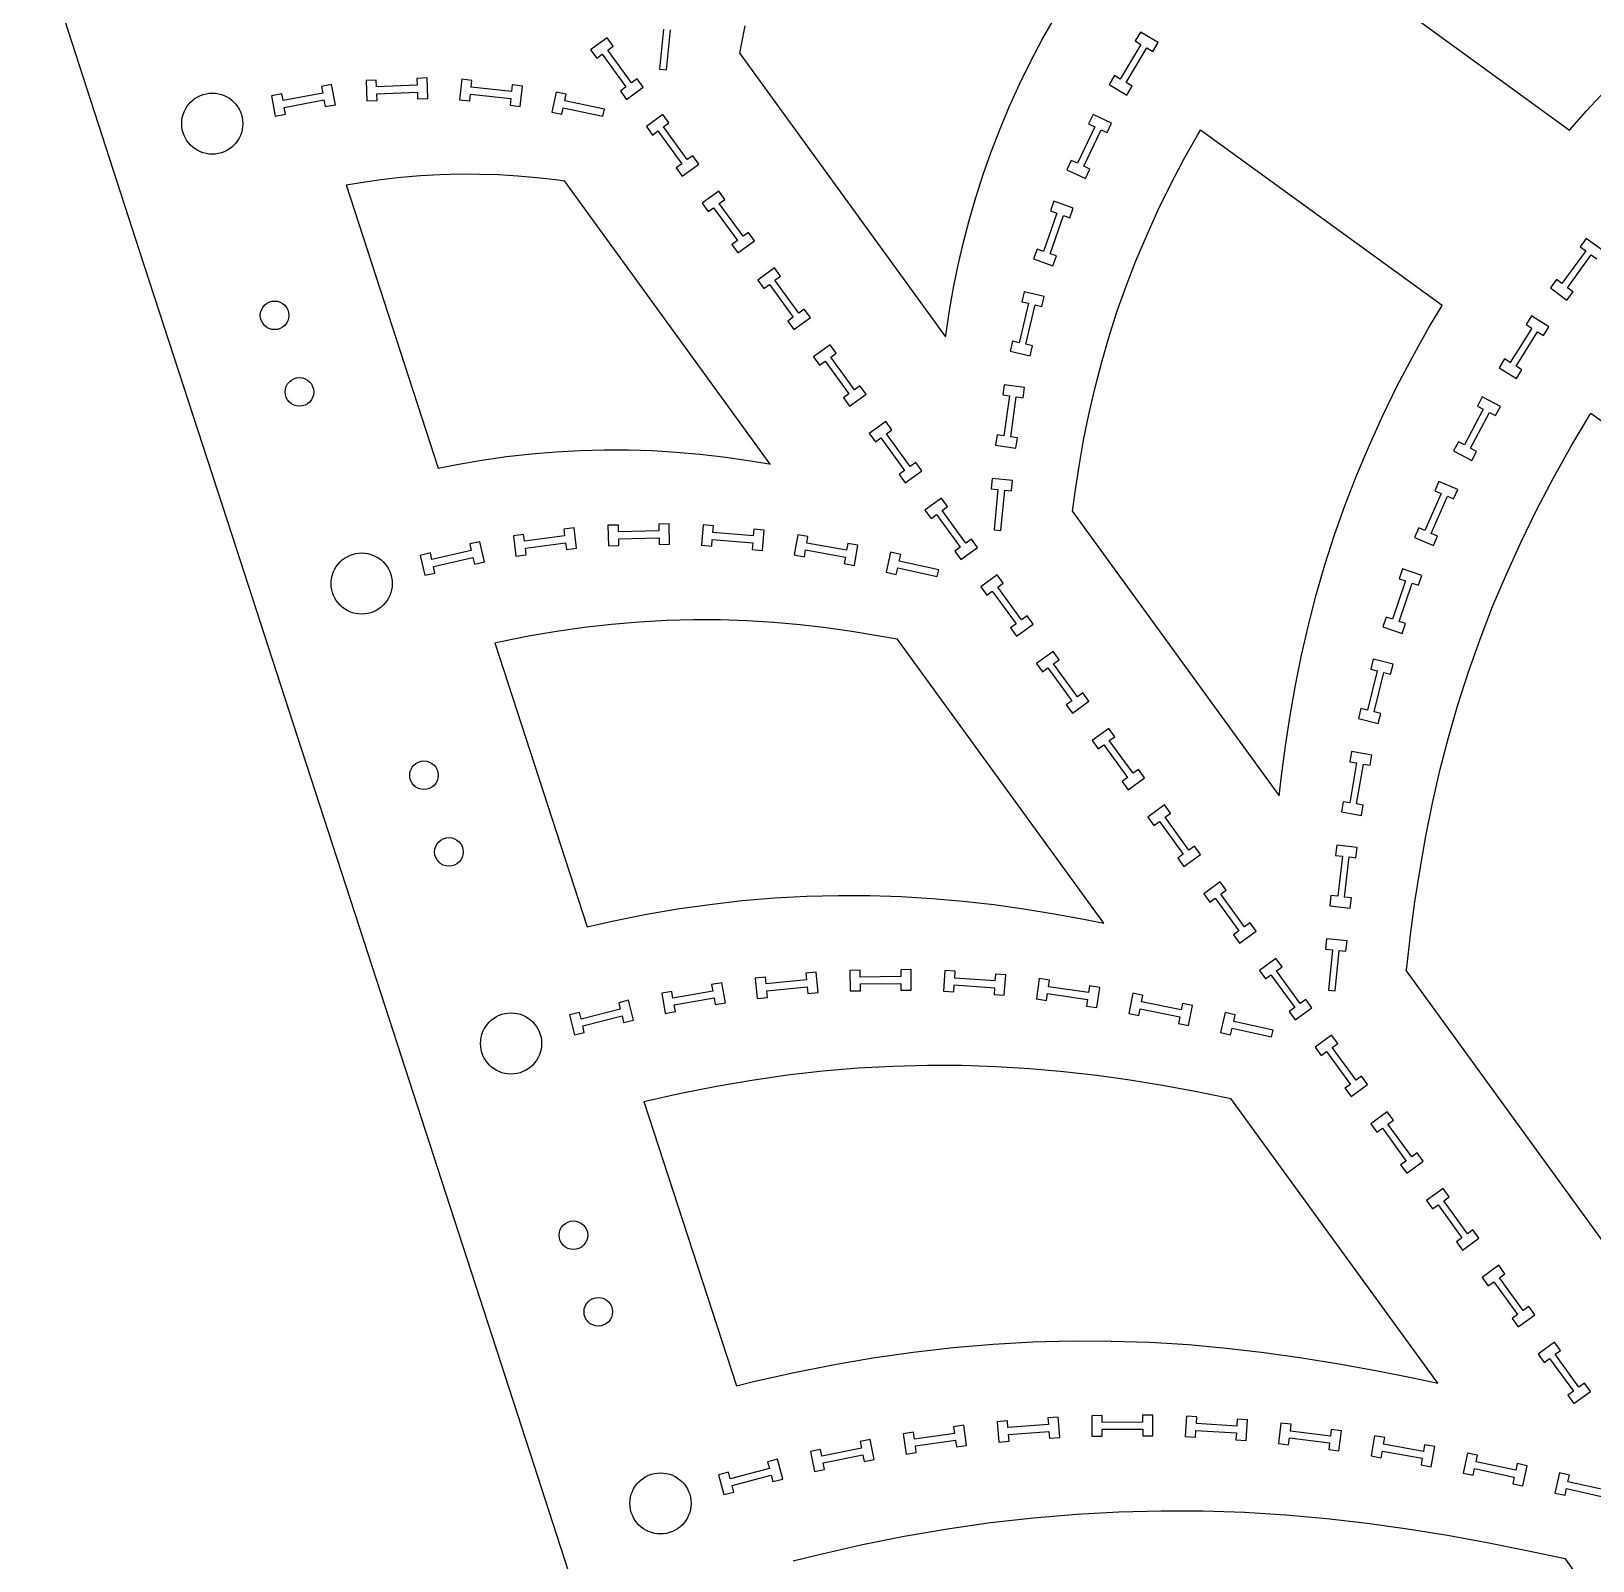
# Model space of a CAD drawing. Header units: inches. Extents: x 4 to 84.1, y 3.9 to 96.4.
# Drawn here: x 42.65 to 57.06, y 71.92 to 86.04 of the extents above; entities that cross this region are included whole.
import ezdxf

# ---------------------------------------------------------------- set-up
doc = ezdxf.new("R2010")
doc.units = ezdxf.units.IN
doc.layers.add('red', color=1, linetype='CONTINUOUS')

msp = doc.modelspace()

# ---------------------------------------------------------------- linework, layer by layer
for p, q in [((48.485, 86.057), (48.447, 85.686)), ((48.51, 85.679), (48.549, 86.05)), ((47.964, 85.975), (47.811, 85.864)), ((48.02, 85.898), (47.964, 85.975)), ((47.97, 85.862), (48.02, 85.898)), ((52.89, 85.915), (52.699, 85.595)), ((52.886, 86.029), (52.837, 85.947)), ((52.837, 85.947), (52.89, 85.915)), ((53.048, 85.932), (52.886, 86.029)), ((52.999, 85.85), (53.048, 85.932)), ((47.811, 85.864), (47.867, 85.787)), ((47.867, 85.787), (47.918, 85.824)), ((47.918, 85.824), (48.137, 85.522)), ((48.189, 85.56), (47.97, 85.862)), ((52.754, 85.562), (52.945, 85.883)), ((52.945, 85.883), (52.999, 85.85)), ((48.447, 85.686), (48.51, 85.679)), ((52.645, 85.627), (52.596, 85.545)), ((52.699, 85.595), (52.645, 85.627)), ((45.339, 85.465), (44.972, 85.396)), ((45.421, 85.544), (45.327, 85.526)), ((45.327, 85.526), (45.339, 85.465)), ((45.456, 85.358), (45.421, 85.544)), ((45.833, 85.585), (45.738, 85.581)), ((45.738, 85.581), (45.746, 85.393)), ((45.836, 85.523), (45.833, 85.585)), ((46.209, 85.538), (45.836, 85.523)), ((45.839, 85.459), (46.212, 85.474)), ((46.302, 85.605), (46.207, 85.601)), ((46.207, 85.601), (46.209, 85.538)), ((46.212, 85.474), (46.214, 85.412)), ((46.309, 85.416), (46.302, 85.605)), ((46.622, 85.593), (46.601, 85.405)), ((46.716, 85.582), (46.622, 85.593)), ((46.71, 85.52), (46.716, 85.582)), ((47.081, 85.479), (46.71, 85.52)), ((47.088, 85.542), (47.081, 85.479)), ((47.182, 85.531), (47.088, 85.542)), ((47.162, 85.343), (47.182, 85.531)), ((47.492, 85.475), (47.453, 85.29)), ((47.586, 85.455), (47.492, 85.475)), ((48.137, 85.522), (48.087, 85.485)), ((48.087, 85.485), (48.143, 85.408)), ((48.143, 85.408), (48.296, 85.519)), ((48.24, 85.596), (48.189, 85.56)), ((48.296, 85.519), (48.24, 85.596)), ((52.596, 85.545), (52.759, 85.448)), ((52.808, 85.53), (52.754, 85.562)), ((52.759, 85.448), (52.808, 85.53)), ((44.96, 85.458), (44.866, 85.44)), ((44.866, 85.44), (44.901, 85.254)), ((44.972, 85.396), (44.96, 85.458)), ((44.983, 85.333), (45.35, 85.402)), ((44.995, 85.272), (44.983, 85.333)), ((45.35, 85.402), (45.362, 85.341)), ((45.362, 85.341), (45.456, 85.358)), ((45.746, 85.393), (45.841, 85.396)), ((45.841, 85.396), (45.839, 85.459)), ((46.214, 85.412), (46.309, 85.416)), ((46.601, 85.405), (46.696, 85.394)), ((46.696, 85.394), (46.703, 85.457)), ((46.703, 85.457), (47.074, 85.416)), ((47.074, 85.416), (47.067, 85.354)), ((47.067, 85.354), (47.162, 85.343)), ((47.546, 85.27), (47.559, 85.331)), ((47.559, 85.331), (47.925, 85.253)), ((47.573, 85.394), (47.586, 85.455)), ((47.938, 85.316), (47.573, 85.394)), ((44.901, 85.254), (44.995, 85.272)), ((47.453, 85.29), (47.546, 85.27)), ((47.925, 85.253), (47.938, 85.316)), ((48.478, 85.268), (48.326, 85.157)), ((48.534, 85.191), (48.478, 85.268)), ((48.484, 85.154), (48.534, 85.191)), ((52.448, 85.268), (52.407, 85.182)), ((52.407, 85.182), (52.464, 85.155)), ((52.619, 85.187), (52.448, 85.268)), ((52.578, 85.101), (52.619, 85.187)), ((48.326, 85.157), (48.382, 85.079)), ((48.382, 85.079), (48.432, 85.116)), ((48.432, 85.116), (48.652, 84.814)), ((48.703, 84.852), (48.484, 85.154)), ((52.464, 85.155), (52.304, 84.818)), ((52.362, 84.79), (52.522, 85.128)), ((52.522, 85.128), (52.578, 85.101)), ((48.754, 84.888), (48.703, 84.852)), ((48.81, 84.811), (48.754, 84.888)), ((48.652, 84.814), (48.601, 84.777)), ((48.601, 84.777), (48.657, 84.7)), ((48.657, 84.7), (48.81, 84.811)), ((52.247, 84.845), (52.207, 84.759)), ((52.207, 84.759), (52.378, 84.678)), ((52.304, 84.818), (52.247, 84.845)), ((52.418, 84.764), (52.362, 84.79)), ((52.378, 84.678), (52.418, 84.764)), ((48.993, 84.56), (48.84, 84.449)), ((49.049, 84.483), (48.993, 84.56)), ((48.998, 84.446), (49.049, 84.483)), ((52.087, 84.468), (52.055, 84.378)), ((52.265, 84.405), (52.087, 84.468)), ((48.84, 84.449), (48.896, 84.372)), ((48.896, 84.372), (48.946, 84.408)), ((48.946, 84.408), (49.166, 84.106)), ((49.218, 84.144), (48.998, 84.446)), ((52.114, 84.357), (51.99, 84.005)), ((52.051, 83.983), (52.174, 84.336)), ((52.055, 84.378), (52.114, 84.357)), ((52.174, 84.336), (52.233, 84.315)), ((52.233, 84.315), (52.265, 84.405)), ((49.268, 84.18), (49.218, 84.144)), ((49.324, 84.103), (49.268, 84.18)), ((49.166, 84.106), (49.115, 84.069)), ((49.115, 84.069), (49.171, 83.992)), ((49.171, 83.992), (49.324, 84.103)), ((51.931, 84.025), (51.9, 83.935)), ((51.99, 84.005), (51.931, 84.025)), ((57, 84.124), (56.944, 84.047)), ((56.944, 84.047), (56.995, 84.01)), ((57.153, 84.013), (57, 84.124)), ((51.9, 83.935), (52.078, 83.873)), ((52.11, 83.963), (52.051, 83.983)), ((52.078, 83.873), (52.11, 83.963)), ((56.995, 84.01), (56.775, 83.708)), ((56.827, 83.67), (57.046, 83.972)), ((57.046, 83.972), (57.097, 83.936)), ((49.507, 83.852), (49.354, 83.741)), ((49.354, 83.741), (49.41, 83.664)), ((49.563, 83.775), (49.507, 83.852)), ((49.512, 83.738), (49.563, 83.775)), ((49.732, 83.436), (49.512, 83.738)), ((56.725, 83.745), (56.669, 83.668)), ((56.775, 83.708), (56.725, 83.745)), ((49.41, 83.664), (49.461, 83.7)), ((49.461, 83.7), (49.68, 83.398)), ((51.812, 83.633), (51.79, 83.54)), ((51.996, 83.59), (51.812, 83.633)), ((51.974, 83.497), (51.996, 83.59)), ((56.669, 83.668), (56.822, 83.556)), ((56.822, 83.556), (56.878, 83.633)), ((56.878, 83.633), (56.827, 83.67)), ((49.783, 83.473), (49.732, 83.436)), ((49.839, 83.396), (49.783, 83.473)), ((51.851, 83.526), (51.766, 83.162)), ((51.79, 83.54), (51.851, 83.526)), ((51.828, 83.148), (51.914, 83.511)), ((51.914, 83.511), (51.974, 83.497)), ((49.68, 83.398), (49.63, 83.361)), ((49.63, 83.361), (49.686, 83.284)), ((49.686, 83.284), (49.839, 83.396)), ((56.495, 83.41), (56.444, 83.329)), ((56.444, 83.329), (56.497, 83.296)), ((56.655, 83.31), (56.495, 83.41)), ((56.604, 83.229), (56.655, 83.31)), ((51.705, 83.176), (51.683, 83.084)), ((51.766, 83.162), (51.705, 83.176)), ((56.497, 83.296), (56.299, 82.979)), ((56.353, 82.945), (56.551, 83.262)), ((56.551, 83.262), (56.604, 83.229)), ((50.021, 83.144), (49.868, 83.033)), ((49.868, 83.033), (49.924, 82.956)), ((50.077, 83.067), (50.021, 83.144)), ((50.027, 83.03), (50.077, 83.067)), ((50.246, 82.728), (50.027, 83.03)), ((51.683, 83.084), (51.867, 83.041)), ((51.889, 83.133), (51.828, 83.148)), ((51.867, 83.041), (51.889, 83.133)), ((56.246, 83.013), (56.195, 82.932)), ((56.299, 82.979), (56.246, 83.013)), ((49.924, 82.956), (49.975, 82.993)), ((49.975, 82.993), (50.195, 82.69)), ((56.195, 82.932), (56.356, 82.832)), ((56.406, 82.912), (56.353, 82.945)), ((56.356, 82.832), (56.406, 82.912)), ((50.297, 82.765), (50.246, 82.728)), ((50.353, 82.688), (50.297, 82.765)), ((51.628, 82.775), (51.615, 82.681)), ((51.815, 82.749), (51.628, 82.775)), ((51.802, 82.655), (51.815, 82.749)), ((50.195, 82.69), (50.144, 82.654)), ((50.144, 82.654), (50.2, 82.577)), ((50.2, 82.577), (50.353, 82.688)), ((51.615, 82.681), (51.677, 82.672)), ((51.677, 82.672), (51.624, 82.302)), ((51.688, 82.293), (51.74, 82.663)), ((51.74, 82.663), (51.802, 82.655)), ((56.04, 82.663), (55.995, 82.578)), ((56.207, 82.574), (56.04, 82.663)), ((50.536, 82.436), (50.383, 82.325)), ((50.592, 82.359), (50.536, 82.436)), ((56.05, 82.549), (55.876, 82.219)), ((55.932, 82.189), (56.107, 82.519)), ((55.995, 82.578), (56.05, 82.549)), ((56.107, 82.519), (56.162, 82.49)), ((56.162, 82.49), (56.207, 82.574)), ((50.383, 82.325), (50.439, 82.248)), ((50.541, 82.322), (50.592, 82.359)), ((50.761, 82.02), (50.541, 82.322)), ((51.562, 82.311), (51.549, 82.217)), ((51.624, 82.302), (51.562, 82.311)), ((51.75, 82.285), (51.688, 82.293)), ((50.439, 82.248), (50.489, 82.285)), ((50.489, 82.285), (50.709, 81.982)), ((51.549, 82.217), (51.736, 82.19)), ((51.736, 82.19), (51.75, 82.285)), ((55.82, 82.248), (55.776, 82.164)), ((55.776, 82.164), (55.943, 82.076)), ((55.876, 82.219), (55.82, 82.248)), ((55.987, 82.16), (55.932, 82.189)), ((55.943, 82.076), (55.987, 82.16)), ((50.811, 82.057), (50.761, 82.02)), ((50.867, 81.98), (50.811, 82.057)), ((50.709, 81.982), (50.658, 81.946)), ((50.658, 81.946), (50.714, 81.869)), ((50.714, 81.869), (50.867, 81.98)), ((51.517, 81.91), (51.508, 81.815)), ((51.705, 81.892), (51.517, 81.91)), ((51.696, 81.797), (51.705, 81.892)), ((55.64, 81.883), (55.602, 81.796)), ((55.814, 81.808), (55.64, 81.883)), ((51.05, 81.728), (50.897, 81.617)), ((51.106, 81.651), (51.05, 81.728)), ((51.508, 81.815), (51.57, 81.809)), ((51.57, 81.809), (51.534, 81.437)), ((51.598, 81.431), (51.634, 81.803)), ((51.634, 81.803), (51.696, 81.797)), ((55.66, 81.771), (55.511, 81.429)), ((55.57, 81.403), (55.718, 81.746)), ((55.602, 81.796), (55.66, 81.771)), ((55.718, 81.746), (55.776, 81.721)), ((55.776, 81.721), (55.814, 81.808)), ((50.897, 81.617), (50.953, 81.54)), ((50.953, 81.54), (51.004, 81.577)), ((51.004, 81.577), (51.223, 81.275)), ((51.055, 81.614), (51.106, 81.651)), ((51.275, 81.312), (51.055, 81.614)), ((47.658, 81.453), (47.563, 81.441)), ((47.563, 81.441), (47.571, 81.379)), ((47.682, 81.266), (47.658, 81.453)), ((48.067, 81.48), (47.971, 81.478)), ((47.971, 81.478), (47.976, 81.289)), ((48.068, 81.417), (48.067, 81.48)), ((48.535, 81.491), (48.44, 81.489)), ((48.44, 81.489), (48.442, 81.426)), ((48.54, 81.302), (48.535, 81.491)), ((48.85, 81.481), (48.834, 81.293)), ((48.945, 81.473), (48.85, 81.481)), ((48.94, 81.411), (48.945, 81.473)), ((49.317, 81.441), (49.312, 81.379)), ((49.412, 81.433), (49.317, 81.441)), ((49.396, 81.245), (49.412, 81.433)), ((51.534, 81.437), (51.598, 81.431)), ((55.454, 81.453), (55.416, 81.366)), ((55.511, 81.429), (55.454, 81.453)), ((46.789, 81.326), (46.696, 81.305)), ((46.696, 81.305), (46.71, 81.244)), ((46.831, 81.141), (46.789, 81.326)), ((47.193, 81.394), (47.098, 81.381)), ((47.098, 81.381), (47.122, 81.194)), ((47.201, 81.332), (47.193, 81.394)), ((47.571, 81.379), (47.201, 81.332)), ((47.209, 81.268), (47.579, 81.316)), ((47.579, 81.316), (47.587, 81.254)), ((47.976, 81.289), (48.071, 81.291)), ((48.442, 81.426), (48.068, 81.417)), ((48.07, 81.353), (48.443, 81.362)), ((48.071, 81.291), (48.07, 81.353)), ((48.443, 81.362), (48.444, 81.3)), ((48.444, 81.3), (48.54, 81.302)), ((48.834, 81.293), (48.929, 81.285)), ((48.929, 81.285), (48.934, 81.347)), ((48.934, 81.347), (49.307, 81.315)), ((49.312, 81.379), (48.94, 81.411)), ((49.307, 81.315), (49.301, 81.253)), ((49.723, 81.391), (49.69, 81.205)), ((49.816, 81.374), (49.723, 81.391)), ((49.806, 81.313), (49.816, 81.374)), ((50.173, 81.248), (49.806, 81.313)), ((50.184, 81.31), (50.173, 81.248)), ((50.278, 81.293), (50.184, 81.31)), ((50.245, 81.107), (50.278, 81.293)), ((51.326, 81.349), (51.275, 81.312)), ((51.382, 81.272), (51.326, 81.349)), ((55.416, 81.366), (55.589, 81.291)), ((55.627, 81.378), (55.57, 81.403)), ((55.589, 81.291), (55.627, 81.378)), ((46.332, 81.222), (46.239, 81.2)), ((46.239, 81.2), (46.281, 81.016)), ((46.346, 81.161), (46.332, 81.222)), ((46.71, 81.244), (46.346, 81.161)), ((46.36, 81.098), (46.724, 81.181)), ((46.724, 81.181), (46.738, 81.12)), ((46.738, 81.12), (46.831, 81.141)), ((47.122, 81.194), (47.217, 81.206)), ((47.217, 81.206), (47.209, 81.268)), ((47.587, 81.254), (47.682, 81.266)), ((49.301, 81.253), (49.396, 81.245)), ((49.69, 81.205), (49.784, 81.188)), ((49.784, 81.188), (49.794, 81.25)), ((49.794, 81.25), (50.162, 81.185)), ((50.162, 81.185), (50.152, 81.124)), ((50.58, 81.229), (50.539, 81.044)), ((50.673, 81.209), (50.58, 81.229)), ((50.66, 81.147), (50.673, 81.209)), ((51.024, 81.067), (50.66, 81.147)), ((51.223, 81.275), (51.173, 81.238)), ((51.173, 81.238), (51.229, 81.161)), ((51.229, 81.161), (51.382, 81.272)), ((46.281, 81.016), (46.374, 81.037)), ((46.374, 81.037), (46.36, 81.098)), ((50.152, 81.124), (50.245, 81.107)), ((50.539, 81.044), (50.632, 81.024)), ((50.632, 81.024), (50.646, 81.085)), ((50.646, 81.085), (51.01, 81.004)), ((51.01, 81.004), (51.024, 81.067)), ((51.564, 81.02), (51.411, 80.909)), ((51.62, 80.943), (51.564, 81.02)), ((55.303, 81.075), (55.272, 80.985)), ((55.482, 81.014), (55.303, 81.075)), ((55.451, 80.924), (55.482, 81.014)), ((51.411, 80.909), (51.467, 80.832)), ((51.467, 80.832), (51.518, 80.869)), ((51.518, 80.869), (51.737, 80.567)), ((51.57, 80.906), (51.62, 80.943)), ((51.789, 80.604), (51.57, 80.906)), ((55.332, 80.965), (55.211, 80.611)), ((55.272, 80.985), (55.332, 80.965)), ((55.272, 80.591), (55.392, 80.944)), ((55.392, 80.944), (55.451, 80.924)), ((51.737, 80.567), (51.687, 80.53)), ((51.743, 80.453), (51.896, 80.564)), ((51.84, 80.641), (51.789, 80.604)), ((51.896, 80.564), (51.84, 80.641)), ((55.152, 80.631), (55.122, 80.541)), ((55.211, 80.611), (55.152, 80.631)), ((55.331, 80.57), (55.272, 80.591)), ((55.301, 80.48), (55.331, 80.57)), ((51.687, 80.53), (51.743, 80.453)), ((55.122, 80.541), (55.301, 80.48)), ((52.079, 80.312), (51.926, 80.201)), ((52.135, 80.235), (52.079, 80.312)), ((51.926, 80.201), (51.982, 80.124)), ((51.982, 80.124), (52.032, 80.161)), ((52.032, 80.161), (52.252, 79.859)), ((52.084, 80.199), (52.135, 80.235)), ((52.304, 79.896), (52.084, 80.199)), ((55.071, 80.134), (54.981, 79.772)), ((55.034, 80.241), (55.011, 80.149)), ((55.011, 80.149), (55.071, 80.134)), ((55.217, 80.196), (55.034, 80.241)), ((55.194, 80.103), (55.217, 80.196)), ((55.043, 79.756), (55.133, 80.118)), ((55.133, 80.118), (55.194, 80.103)), ((52.252, 79.859), (52.201, 79.822)), ((52.257, 79.745), (52.41, 79.856)), ((52.354, 79.933), (52.304, 79.896)), ((52.41, 79.856), (52.354, 79.933)), ((52.201, 79.822), (52.257, 79.745)), ((54.92, 79.787), (54.897, 79.694)), ((54.981, 79.772), (54.92, 79.787)), ((55.104, 79.741), (55.043, 79.756)), ((55.081, 79.648), (55.104, 79.741)), ((52.593, 79.604), (52.44, 79.493)), ((52.649, 79.527), (52.593, 79.604)), ((54.897, 79.694), (55.081, 79.648)), ((52.44, 79.493), (52.496, 79.416)), ((52.496, 79.416), (52.547, 79.453)), ((52.547, 79.453), (52.766, 79.151)), ((52.598, 79.491), (52.649, 79.527)), ((52.818, 79.189), (52.598, 79.491)), ((54.88, 79.285), (54.817, 78.917)), ((54.834, 79.389), (54.818, 79.295)), ((54.818, 79.295), (54.88, 79.285)), ((55.021, 79.357), (54.834, 79.389)), ((54.88, 78.906), (54.943, 79.274)), ((54.943, 79.274), (55.005, 79.264)), ((55.005, 79.264), (55.021, 79.357)), ((52.766, 79.151), (52.716, 79.114)), ((52.772, 79.037), (52.924, 79.148)), ((52.868, 79.225), (52.818, 79.189)), ((52.924, 79.148), (52.868, 79.225)), ((52.716, 79.114), (52.772, 79.037)), ((53.107, 78.897), (52.954, 78.785)), ((53.163, 78.82), (53.107, 78.897)), ((54.756, 78.927), (54.74, 78.833)), ((54.74, 78.833), (54.926, 78.801)), ((54.817, 78.917), (54.756, 78.927)), ((54.942, 78.895), (54.88, 78.906)), ((54.926, 78.801), (54.942, 78.895)), ((52.954, 78.785), (53.01, 78.708)), ((53.01, 78.708), (53.061, 78.745)), ((53.061, 78.745), (53.28, 78.443)), ((53.113, 78.783), (53.163, 78.82)), ((53.332, 78.481), (53.113, 78.783)), ((53.28, 78.443), (53.23, 78.406)), ((53.23, 78.406), (53.286, 78.329)), ((53.286, 78.329), (53.439, 78.44)), ((53.383, 78.517), (53.332, 78.481)), ((53.439, 78.44), (53.383, 78.517)), ((54.698, 78.527), (54.687, 78.432)), ((54.687, 78.432), (54.749, 78.425)), ((54.885, 78.505), (54.698, 78.527)), ((54.749, 78.425), (54.706, 78.054)), ((54.769, 78.047), (54.812, 78.418)), ((54.812, 78.418), (54.874, 78.41)), ((54.874, 78.41), (54.885, 78.505)), ((53.622, 78.189), (53.469, 78.078)), ((53.678, 78.112), (53.622, 78.189)), ((53.469, 78.078), (53.525, 78.001)), ((53.525, 78.001), (53.575, 78.037)), ((53.575, 78.037), (53.795, 77.735)), ((53.627, 78.075), (53.678, 78.112)), ((53.847, 77.773), (53.627, 78.075)), ((54.644, 78.061), (54.633, 77.967)), ((54.706, 78.054), (54.644, 78.061)), ((54.832, 78.039), (54.769, 78.047)), ((54.821, 77.945), (54.832, 78.039)), ((54.633, 77.967), (54.821, 77.945)), ((53.795, 77.735), (53.744, 77.698)), ((53.744, 77.698), (53.8, 77.621)), ((53.8, 77.621), (53.953, 77.732)), ((53.897, 77.809), (53.847, 77.773)), ((53.953, 77.732), (53.897, 77.809)), ((54.603, 77.662), (54.594, 77.567)), ((54.594, 77.567), (54.657, 77.561)), ((54.792, 77.644), (54.603, 77.662)), ((54.657, 77.561), (54.621, 77.189)), ((54.684, 77.183), (54.72, 77.555)), ((54.72, 77.555), (54.782, 77.549)), ((54.782, 77.549), (54.792, 77.644)), ((54.136, 77.481), (53.983, 77.37)), ((54.192, 77.404), (54.136, 77.481)), ((54.141, 77.367), (54.192, 77.404)), ((49.022, 77.257), (48.928, 77.241)), ((49.055, 77.071), (49.022, 77.257)), ((49.426, 77.308), (49.331, 77.299)), ((49.331, 77.299), (49.349, 77.111)), ((49.432, 77.246), (49.426, 77.308)), ((49.803, 77.282), (49.432, 77.246)), ((49.892, 77.353), (49.797, 77.344)), ((49.797, 77.344), (49.803, 77.282)), ((49.91, 77.165), (49.892, 77.353)), ((50.299, 77.372), (50.204, 77.37)), ((50.204, 77.37), (50.206, 77.181)), ((50.3, 77.309), (50.299, 77.372)), ((50.673, 77.314), (50.3, 77.309)), ((50.301, 77.245), (50.674, 77.25)), ((50.768, 77.378), (50.673, 77.377)), ((50.673, 77.377), (50.673, 77.314)), ((50.674, 77.25), (50.675, 77.188)), ((50.77, 77.189), (50.768, 77.378)), ((51.08, 77.369), (51.067, 77.18)), ((51.175, 77.362), (51.08, 77.369)), ((51.171, 77.3), (51.175, 77.362)), ((51.543, 77.274), (51.171, 77.3)), ((51.548, 77.336), (51.543, 77.274)), ((51.643, 77.329), (51.548, 77.336)), ((51.629, 77.141), (51.643, 77.329)), ((51.952, 77.295), (51.925, 77.108)), ((52.046, 77.281), (51.952, 77.295)), ((52.037, 77.219), (52.046, 77.281)), ((53.983, 77.37), (54.039, 77.293)), ((54.039, 77.293), (54.09, 77.329)), ((54.09, 77.329), (54.309, 77.027)), ((54.361, 77.065), (54.141, 77.367)), ((48.56, 77.177), (48.467, 77.16)), ((48.467, 77.16), (48.499, 76.974)), ((48.571, 77.115), (48.56, 77.177)), ((48.939, 77.179), (48.571, 77.115)), ((48.582, 77.052), (48.95, 77.116)), ((48.928, 77.241), (48.939, 77.179)), ((48.95, 77.116), (48.961, 77.055)), ((49.349, 77.111), (49.444, 77.12)), ((49.438, 77.182), (49.81, 77.218)), ((49.444, 77.12), (49.438, 77.182)), ((49.81, 77.218), (49.816, 77.156)), ((49.816, 77.156), (49.91, 77.165)), ((50.206, 77.181), (50.302, 77.183)), ((50.302, 77.183), (50.301, 77.245)), ((50.675, 77.188), (50.77, 77.189)), ((51.067, 77.18), (51.162, 77.174)), ((51.162, 77.174), (51.166, 77.236)), ((51.166, 77.236), (51.539, 77.21)), ((51.539, 77.21), (51.534, 77.148)), ((51.534, 77.148), (51.629, 77.141)), ((51.925, 77.108), (52.019, 77.094)), ((52.019, 77.094), (52.028, 77.156)), ((52.028, 77.156), (52.398, 77.102)), ((52.407, 77.165), (52.037, 77.219)), ((52.416, 77.227), (52.407, 77.165)), ((52.51, 77.214), (52.416, 77.227)), ((52.483, 77.027), (52.51, 77.214)), ((52.815, 77.159), (52.777, 76.973)), ((52.908, 77.14), (52.815, 77.159)), ((52.896, 77.079), (52.908, 77.14)), ((54.621, 77.189), (54.684, 77.183)), ((47.708, 76.982), (47.615, 76.959)), ((47.723, 76.921), (47.708, 76.982)), ((48.085, 77.012), (47.723, 76.921)), ((48.162, 77.095), (48.07, 77.072)), ((48.07, 77.072), (48.085, 77.012)), ((48.208, 76.912), (48.162, 77.095)), ((48.499, 76.974), (48.593, 76.99)), ((48.593, 76.99), (48.582, 77.052)), ((48.961, 77.055), (49.055, 77.071)), ((52.398, 77.102), (52.389, 77.04)), ((52.389, 77.04), (52.483, 77.027)), ((52.777, 76.973), (52.871, 76.955)), ((52.871, 76.955), (52.883, 77.016)), ((52.883, 77.016), (53.249, 76.942)), ((53.262, 77.005), (52.896, 77.079)), ((53.274, 77.066), (53.262, 77.005)), ((53.367, 77.047), (53.274, 77.066)), ((53.33, 76.862), (53.367, 77.047)), ((53.666, 76.981), (53.625, 76.796)), ((53.759, 76.96), (53.666, 76.981)), ((53.746, 76.899), (53.759, 76.96)), ((54.309, 77.027), (54.258, 76.99)), ((54.258, 76.99), (54.314, 76.913)), ((54.314, 76.913), (54.467, 77.025)), ((54.411, 77.102), (54.361, 77.065)), ((54.467, 77.025), (54.411, 77.102)), ((47.615, 76.959), (47.661, 76.775)), ((47.738, 76.859), (48.101, 76.95)), ((47.753, 76.798), (47.738, 76.859)), ((48.101, 76.95), (48.116, 76.889)), ((48.116, 76.889), (48.208, 76.912)), ((53.249, 76.942), (53.237, 76.881)), ((53.237, 76.881), (53.33, 76.862)), ((53.718, 76.776), (53.732, 76.837)), ((53.732, 76.837), (54.096, 76.756)), ((54.11, 76.819), (53.746, 76.899)), ((54.096, 76.756), (54.11, 76.819)), ((47.661, 76.775), (47.753, 76.798)), ((53.625, 76.796), (53.718, 76.776)), ((54.65, 76.773), (54.497, 76.662)), ((54.706, 76.696), (54.65, 76.773)), ((54.656, 76.659), (54.706, 76.696)), ((54.497, 76.662), (54.553, 76.585)), ((54.553, 76.585), (54.604, 76.622)), ((54.604, 76.622), (54.823, 76.319)), ((54.875, 76.357), (54.656, 76.659)), ((54.926, 76.394), (54.875, 76.357)), ((54.982, 76.317), (54.926, 76.394)), ((54.823, 76.319), (54.773, 76.283)), ((54.773, 76.283), (54.829, 76.206)), ((54.829, 76.206), (54.982, 76.317)), ((55.164, 76.065), (55.012, 75.954)), ((55.012, 75.954), (55.068, 75.877)), ((55.22, 75.988), (55.164, 76.065)), ((55.17, 75.951), (55.22, 75.988)), ((55.389, 75.649), (55.17, 75.951)), ((55.068, 75.877), (55.118, 75.914)), ((55.118, 75.914), (55.338, 75.611)), ((55.44, 75.686), (55.389, 75.649)), ((55.496, 75.609), (55.44, 75.686)), ((55.338, 75.611), (55.287, 75.575)), ((55.287, 75.575), (55.343, 75.498)), ((55.343, 75.498), (55.496, 75.609)), ((55.679, 75.357), (55.526, 75.246)), ((55.526, 75.246), (55.582, 75.169)), ((55.735, 75.28), (55.679, 75.357)), ((55.684, 75.243), (55.735, 75.28)), ((55.904, 74.941), (55.684, 75.243)), ((55.582, 75.169), (55.632, 75.206)), ((55.632, 75.206), (55.852, 74.904)), ((55.954, 74.978), (55.904, 74.941)), ((56.01, 74.901), (55.954, 74.978)), ((55.852, 74.904), (55.801, 74.867)), ((55.801, 74.867), (55.857, 74.79)), ((55.857, 74.79), (56.01, 74.901)), ((56.193, 74.649), (56.04, 74.538)), ((56.04, 74.538), (56.096, 74.461)), ((56.249, 74.572), (56.193, 74.649)), ((56.199, 74.535), (56.249, 74.572)), ((56.418, 74.233), (56.199, 74.535)), ((56.096, 74.461), (56.147, 74.498)), ((56.147, 74.498), (56.366, 74.196)), ((56.469, 74.27), (56.418, 74.233)), ((56.525, 74.193), (56.469, 74.27)), ((56.366, 74.196), (56.316, 74.159)), ((56.316, 74.159), (56.372, 74.082)), ((56.372, 74.082), (56.525, 74.193)), ((56.707, 73.941), (56.555, 73.83)), ((56.763, 73.864), (56.707, 73.941)), ((56.555, 73.83), (56.611, 73.753)), ((56.611, 73.753), (56.661, 73.79)), ((56.661, 73.79), (56.881, 73.488)), ((56.713, 73.828), (56.763, 73.864)), ((56.932, 73.525), (56.713, 73.828)), ((56.983, 73.562), (56.932, 73.525)), ((57.039, 73.485), (56.983, 73.562)), ((56.881, 73.488), (56.83, 73.451)), ((56.83, 73.451), (56.886, 73.374)), ((56.886, 73.374), (57.039, 73.485)), ((51.659, 73.214), (51.564, 73.206)), ((51.663, 73.151), (51.659, 73.214)), ((52.126, 73.249), (52.031, 73.241)), ((52.031, 73.241), (52.036, 73.179)), ((52.14, 73.06), (52.126, 73.249)), ((52.531, 73.262), (52.436, 73.261)), ((52.436, 73.261), (52.437, 73.072)), ((52.532, 73.2), (52.531, 73.262)), ((53, 73.265), (52.905, 73.265)), ((52.905, 73.265), (52.905, 73.202)), ((53.001, 73.076), (53, 73.265)), ((53.31, 73.257), (53.299, 73.068)), ((53.405, 73.251), (53.31, 73.257)), ((53.402, 73.189), (53.405, 73.251)), ((53.778, 73.228), (53.774, 73.166)), ((53.873, 73.223), (53.778, 73.228)), ((53.862, 73.034), (53.873, 73.223)), ((50.791, 73.108), (50.697, 73.095)), ((50.697, 73.095), (50.723, 72.908)), ((50.8, 73.046), (50.791, 73.108)), ((51.17, 73.098), (50.8, 73.046)), ((51.255, 73.173), (51.161, 73.16)), ((51.161, 73.16), (51.17, 73.098)), ((51.281, 72.986), (51.255, 73.173)), ((51.564, 73.206), (51.578, 73.018)), ((52.036, 73.179), (51.663, 73.151)), ((51.668, 73.087), (52.04, 73.115)), ((51.673, 73.025), (51.668, 73.087)), ((52.04, 73.115), (52.045, 73.053)), ((52.437, 73.072), (52.533, 73.073)), ((52.905, 73.202), (52.532, 73.2)), ((52.532, 73.136), (52.906, 73.138)), ((52.533, 73.073), (52.532, 73.136)), ((52.906, 73.138), (52.906, 73.076)), ((52.906, 73.076), (53.001, 73.076)), ((53.299, 73.068), (53.394, 73.062)), ((53.394, 73.062), (53.398, 73.125)), ((53.398, 73.125), (53.771, 73.102)), ((53.774, 73.166), (53.402, 73.189)), ((53.771, 73.102), (53.767, 73.04)), ((54.182, 73.193), (54.159, 73.006)), ((54.276, 73.182), (54.182, 73.193)), ((54.269, 73.12), (54.276, 73.182)), ((54.639, 73.073), (54.269, 73.12)), ((54.647, 73.135), (54.639, 73.073)), ((54.742, 73.123), (54.647, 73.135)), ((54.718, 72.936), (54.742, 73.123)), ((55.047, 73.076), (55.014, 72.89)), ((55.141, 73.059), (55.047, 73.076)), ((49.932, 72.949), (49.839, 72.93)), ((49.839, 72.93), (49.876, 72.745)), ((49.944, 72.888), (49.932, 72.949)), ((50.311, 72.962), (49.944, 72.888)), ((50.391, 73.042), (50.298, 73.023)), ((50.298, 73.023), (50.311, 72.962)), ((50.429, 72.857), (50.391, 73.042)), ((50.809, 72.983), (51.178, 73.035)), ((50.817, 72.921), (50.809, 72.983)), ((51.178, 73.035), (51.187, 72.973)), ((51.187, 72.973), (51.281, 72.986)), ((51.578, 73.018), (51.673, 73.025)), ((52.045, 73.053), (52.14, 73.06)), ((53.767, 73.04), (53.862, 73.034)), ((54.159, 73.006), (54.253, 72.994)), ((54.253, 72.994), (54.261, 73.056)), ((54.261, 73.056), (54.631, 73.01)), ((54.631, 73.01), (54.624, 72.948)), ((54.624, 72.948), (54.718, 72.936)), ((55.107, 72.873), (55.118, 72.935)), ((55.118, 72.935), (55.486, 72.869)), ((55.13, 72.998), (55.141, 73.059)), ((55.497, 72.932), (55.13, 72.998)), ((55.508, 72.994), (55.497, 72.932)), ((55.602, 72.977), (55.508, 72.994)), ((55.569, 72.791), (55.602, 72.977)), ((49.537, 72.86), (49.445, 72.836)), ((49.445, 72.836), (49.461, 72.775)), ((49.586, 72.677), (49.537, 72.86)), ((49.957, 72.825), (50.323, 72.899)), ((49.97, 72.764), (49.957, 72.825)), ((50.323, 72.899), (50.336, 72.838)), ((50.336, 72.838), (50.429, 72.857)), ((50.723, 72.908), (50.817, 72.921)), ((55.014, 72.89), (55.107, 72.873)), ((55.486, 72.869), (55.475, 72.808)), ((55.475, 72.808), (55.569, 72.791)), ((55.903, 72.917), (55.864, 72.732)), ((55.996, 72.897), (55.903, 72.917)), ((55.983, 72.836), (55.996, 72.897)), ((56.349, 72.758), (55.983, 72.836)), ((56.362, 72.819), (56.349, 72.758)), ((56.455, 72.799), (56.362, 72.819)), ((56.415, 72.614), (56.455, 72.799)), ((49.084, 72.74), (48.992, 72.716)), ((48.992, 72.716), (49.04, 72.533)), ((49.1, 72.68), (49.084, 72.74)), ((49.461, 72.775), (49.1, 72.68)), ((49.116, 72.618), (49.478, 72.713)), ((49.478, 72.713), (49.494, 72.653)), ((49.494, 72.653), (49.586, 72.677)), ((49.876, 72.745), (49.97, 72.764)), ((55.864, 72.732), (55.957, 72.712)), ((55.957, 72.712), (55.97, 72.773)), ((55.97, 72.773), (56.335, 72.695)), ((56.335, 72.695), (56.322, 72.634)), ((56.752, 72.733), (56.711, 72.548)), ((56.845, 72.712), (56.752, 72.733)), ((56.831, 72.651), (56.845, 72.712)), ((57.196, 72.571), (56.831, 72.651)), ((49.04, 72.533), (49.132, 72.557)), ((49.132, 72.557), (49.116, 72.618)), ((56.322, 72.634), (56.415, 72.614)), ((56.711, 72.548), (56.804, 72.528)), ((56.804, 72.528), (56.818, 72.589)), ((56.818, 72.589), (57.182, 72.508))]:
    msp.add_line(p, q)
for centre, radius in [((44.319, 85.184), 0.282), ((44.894, 83.415), 0.132), ((45.124, 82.708), 0.132), ((45.698, 80.94), 0.282), ((46.273, 79.171), 0.132), ((46.503, 78.464), 0.132), ((47.077, 76.696), 0.282), ((47.652, 74.927), 0.132), ((47.882, 74.22), 0.132), ((48.456, 72.452), 0.282)]:
    msp.add_circle(centre, radius)
at = {"layer": 'red'}
for p, q in [((43.131, 85.606), (42.288, 88.201)), ((54.616, 86.743), (56.845, 85.124)), ((49.203, 85.914), (49.238, 86.085)), ((51.983, 85.967), (52.07, 86.121)), ((49.189, 85.831), (49.203, 85.914)), ((51.875, 85.761), (51.983, 85.967)), ((49.189, 85.831), (51.087, 83.218)), ((51.773, 85.553), (51.875, 85.761)), ((43.652, 84.001), (43.131, 85.606)), ((51.678, 85.344), (51.773, 85.553)), ((57.002, 85.303), (57.21, 85.528)), ((51.59, 85.135), (51.678, 85.344)), ((56.845, 85.124), (57.002, 85.303)), ((51.508, 84.924), (51.59, 85.135)), ((53.284, 84.85), (53.412, 85.078)), ((53.412, 85.078), (53.441, 85.125)), ((55.67, 83.506), (53.441, 85.125)), ((51.434, 84.713), (51.508, 84.924)), ((53.163, 84.619), (53.284, 84.85)), ((45.554, 84.619), (45.689, 84.642)), ((45.554, 84.619), (46.404, 82.004)), ((45.689, 84.642), (45.874, 84.668)), ((45.874, 84.668), (46.058, 84.689)), ((46.058, 84.689), (46.241, 84.705)), ((46.241, 84.705), (46.424, 84.715)), ((46.424, 84.715), (46.604, 84.72)), ((46.604, 84.72), (46.784, 84.719)), ((46.784, 84.719), (46.962, 84.713)), ((46.962, 84.713), (47.138, 84.703)), ((47.138, 84.703), (47.314, 84.687)), ((47.314, 84.687), (47.487, 84.667)), ((47.487, 84.667), (47.571, 84.655)), ((49.469, 82.042), (47.571, 84.655)), ((51.366, 84.501), (51.434, 84.713)), ((53.049, 84.387), (53.163, 84.619)), ((51.304, 84.289), (51.366, 84.501)), ((52.943, 84.153), (53.049, 84.387)), ((51.25, 84.077), (51.304, 84.289)), ((51.201, 83.865), (51.25, 84.077)), ((52.844, 83.919), (52.943, 84.153)), ((44.502, 81.386), (43.652, 84.001)), ((52.753, 83.683), (52.844, 83.919)), ((51.158, 83.653), (51.201, 83.865)), ((51.121, 83.441), (51.158, 83.653)), ((52.669, 83.447), (52.753, 83.683)), ((52.593, 83.21), (52.669, 83.447)), ((55.548, 83.302), (55.67, 83.506)), ((51.088, 83.228), (51.121, 83.441)), ((55.398, 83.034), (55.548, 83.302)), ((51.087, 83.218), (51.088, 83.228)), ((52.525, 82.973), (52.593, 83.21)), ((55.256, 82.764), (55.398, 83.034)), ((52.463, 82.736), (52.525, 82.973)), ((52.409, 82.499), (52.463, 82.736)), ((55.123, 82.492), (55.256, 82.764)), ((52.361, 82.262), (52.409, 82.499)), ((54.998, 82.218), (55.123, 82.492)), ((56.862, 82.209), (57.034, 82.498)), ((57.034, 82.498), (57.042, 82.509)), ((59.274, 80.887), (57.042, 82.509)), ((47.264, 82.137), (47.491, 82.156)), ((47.491, 82.156), (47.716, 82.169)), ((47.716, 82.169), (47.94, 82.175)), ((47.94, 82.175), (48.162, 82.174)), ((48.162, 82.174), (48.383, 82.167)), ((48.383, 82.167), (48.601, 82.153)), ((48.601, 82.153), (48.818, 82.134)), ((52.32, 82.024), (52.361, 82.262)), ((54.882, 81.943), (54.998, 82.218)), ((56.699, 81.917), (56.862, 82.209)), ((46.404, 82.004), (46.577, 82.039)), ((46.577, 82.039), (46.807, 82.078)), ((46.807, 82.078), (47.036, 82.111)), ((47.036, 82.111), (47.264, 82.137)), ((48.818, 82.134), (49.033, 82.109)), ((49.033, 82.109), (49.247, 82.079)), ((49.247, 82.079), (49.458, 82.044)), ((49.458, 82.044), (49.469, 82.042)), ((52.283, 81.787), (52.32, 82.024)), ((54.775, 81.667), (54.882, 81.943)), ((56.544, 81.622), (56.699, 81.917)), ((52.259, 81.605), (52.283, 81.787)), ((52.259, 81.605), (54.165, 78.981)), ((54.677, 81.39), (54.775, 81.667)), ((56.399, 81.326), (56.544, 81.622)), ((45.025, 79.775), (44.502, 81.386)), ((54.588, 81.113), (54.677, 81.39)), ((56.263, 81.027), (56.399, 81.326)), ((54.508, 80.835), (54.588, 81.113)), ((56.136, 80.728), (56.263, 81.027)), ((54.436, 80.557), (54.508, 80.835)), ((56.02, 80.427), (56.136, 80.728)), ((47.751, 80.537), (48.005, 80.566)), ((48.005, 80.566), (48.259, 80.588)), ((48.259, 80.588), (48.511, 80.602)), ((48.511, 80.602), (48.762, 80.608)), ((48.762, 80.608), (49.01, 80.607)), ((49.01, 80.607), (49.257, 80.599)), ((49.257, 80.599), (49.502, 80.584)), ((49.502, 80.584), (49.744, 80.563)), ((49.744, 80.563), (49.985, 80.535)), ((46.981, 80.406), (47.238, 80.457)), ((47.238, 80.457), (47.495, 80.501)), ((47.495, 80.501), (47.751, 80.537)), ((49.985, 80.535), (50.223, 80.501)), ((50.223, 80.501), (50.46, 80.462)), ((50.46, 80.462), (50.641, 80.43)), ((52.547, 77.805), (50.641, 80.43)), ((54.372, 80.279), (54.436, 80.557)), ((55.913, 80.125), (56.02, 80.427)), ((46.927, 80.393), (46.981, 80.406)), ((46.927, 80.393), (47.779, 77.773)), ((54.316, 80.001), (54.372, 80.279)), ((54.267, 79.723), (54.316, 80.001)), ((55.816, 79.822), (55.913, 80.125)), ((45.877, 77.155), (45.025, 79.775)), ((54.225, 79.444), (54.267, 79.723)), ((55.728, 79.519), (55.816, 79.822)), ((54.187, 79.166), (54.225, 79.444)), ((55.65, 79.216), (55.728, 79.519)), ((54.165, 78.981), (54.187, 79.166)), ((55.58, 78.913), (55.65, 79.216)), ((55.519, 78.61), (55.58, 78.913)), ((55.466, 78.306), (55.519, 78.61)), ((55.419, 78.003), (55.466, 78.306)), ((48.612, 77.937), (48.912, 77.98)), ((48.912, 77.98), (49.211, 78.014)), ((49.211, 78.014), (49.508, 78.039)), ((49.508, 78.039), (49.804, 78.055)), ((49.804, 78.055), (50.098, 78.063)), ((50.098, 78.063), (50.389, 78.062)), ((50.389, 78.062), (50.678, 78.053)), ((50.678, 78.053), (50.964, 78.035)), ((50.964, 78.035), (51.249, 78.01)), ((51.249, 78.01), (51.531, 77.977)), ((51.531, 77.977), (51.81, 77.938)), ((55.379, 77.699), (55.419, 78.003)), ((47.779, 77.773), (48.011, 77.825)), ((48.011, 77.825), (48.311, 77.885)), ((48.311, 77.885), (48.612, 77.937)), ((51.81, 77.938), (52.088, 77.892)), ((52.088, 77.892), (52.364, 77.842)), ((52.364, 77.842), (52.547, 77.805)), ((55.343, 77.396), (55.379, 77.699)), ((55.339, 77.365), (55.343, 77.396)), ((55.339, 77.365), (57.249, 74.737)), ((46.401, 75.542), (45.877, 77.155)), ((49.3, 76.359), (49.627, 76.406)), ((49.627, 76.406), (49.953, 76.443)), ((49.953, 76.443), (50.277, 76.471)), ((50.277, 76.471), (50.599, 76.488)), ((50.599, 76.488), (50.919, 76.497)), ((50.919, 76.497), (51.237, 76.496)), ((51.237, 76.496), (51.552, 76.485)), ((51.552, 76.485), (51.865, 76.466)), ((51.865, 76.466), (52.175, 76.438)), ((52.175, 76.438), (52.482, 76.403)), ((52.482, 76.403), (52.787, 76.36)), ((48.644, 76.238), (48.972, 76.303)), ((48.972, 76.303), (49.3, 76.359)), ((52.787, 76.36), (53.09, 76.31)), ((53.09, 76.31), (53.391, 76.255)), ((53.391, 76.255), (53.691, 76.196)), ((48.303, 76.16), (48.316, 76.163)), ((48.303, 76.16), (49.156, 73.536)), ((48.316, 76.163), (48.644, 76.238)), ((53.691, 76.196), (53.721, 76.189)), ((55.631, 73.561), (53.721, 76.189)), ((47.253, 72.918), (46.401, 75.542)), ((51.526, 73.922), (51.892, 73.942)), ((51.892, 73.942), (52.255, 73.952)), ((52.255, 73.952), (52.615, 73.95)), ((52.615, 73.95), (52.973, 73.939)), ((52.973, 73.939), (53.328, 73.917)), ((50.045, 73.732), (50.417, 73.795)), ((50.417, 73.795), (50.788, 73.848)), ((50.788, 73.848), (51.158, 73.891)), ((51.158, 73.891), (51.526, 73.922)), ((53.328, 73.917), (53.679, 73.885)), ((53.679, 73.885), (54.028, 73.845)), ((54.028, 73.845), (54.374, 73.796)), ((54.374, 73.796), (54.718, 73.74)), ((49.301, 73.573), (49.673, 73.658)), ((49.673, 73.658), (50.045, 73.732)), ((54.718, 73.74), (55.059, 73.678)), ((55.059, 73.678), (55.4, 73.61)), ((49.156, 73.536), (49.301, 73.573)), ((55.4, 73.61), (55.631, 73.561)), ((47.778, 71.303), (47.253, 72.918)), ((51.9, 72.32), (52.295, 72.353)), ((52.295, 72.353), (52.687, 72.375)), ((52.687, 72.375), (53.077, 72.385)), ((53.077, 72.385), (53.464, 72.384)), ((53.464, 72.384), (53.847, 72.371)), ((53.847, 72.371), (54.228, 72.348)), ((54.228, 72.348), (54.605, 72.314)), ((50.706, 72.149), (51.105, 72.218)), ((51.105, 72.218), (51.503, 72.275)), ((51.503, 72.275), (51.9, 72.32)), ((54.605, 72.314), (54.979, 72.271)), ((54.979, 72.271), (55.351, 72.219)), ((55.351, 72.219), (55.719, 72.158)), ((49.907, 71.979), (50.306, 72.07)), ((50.306, 72.07), (50.706, 72.149)), ((55.719, 72.158), (56.086, 72.091)), ((56.086, 72.091), (56.451, 72.019)), ((49.68, 71.921), (49.907, 71.979)), ((56.451, 72.019), (56.806, 71.944)), ((58.716, 69.314), (56.806, 71.944))]:
    msp.add_line(p, q, dxfattribs=at)

doc.saveas('drawing.dxf')
